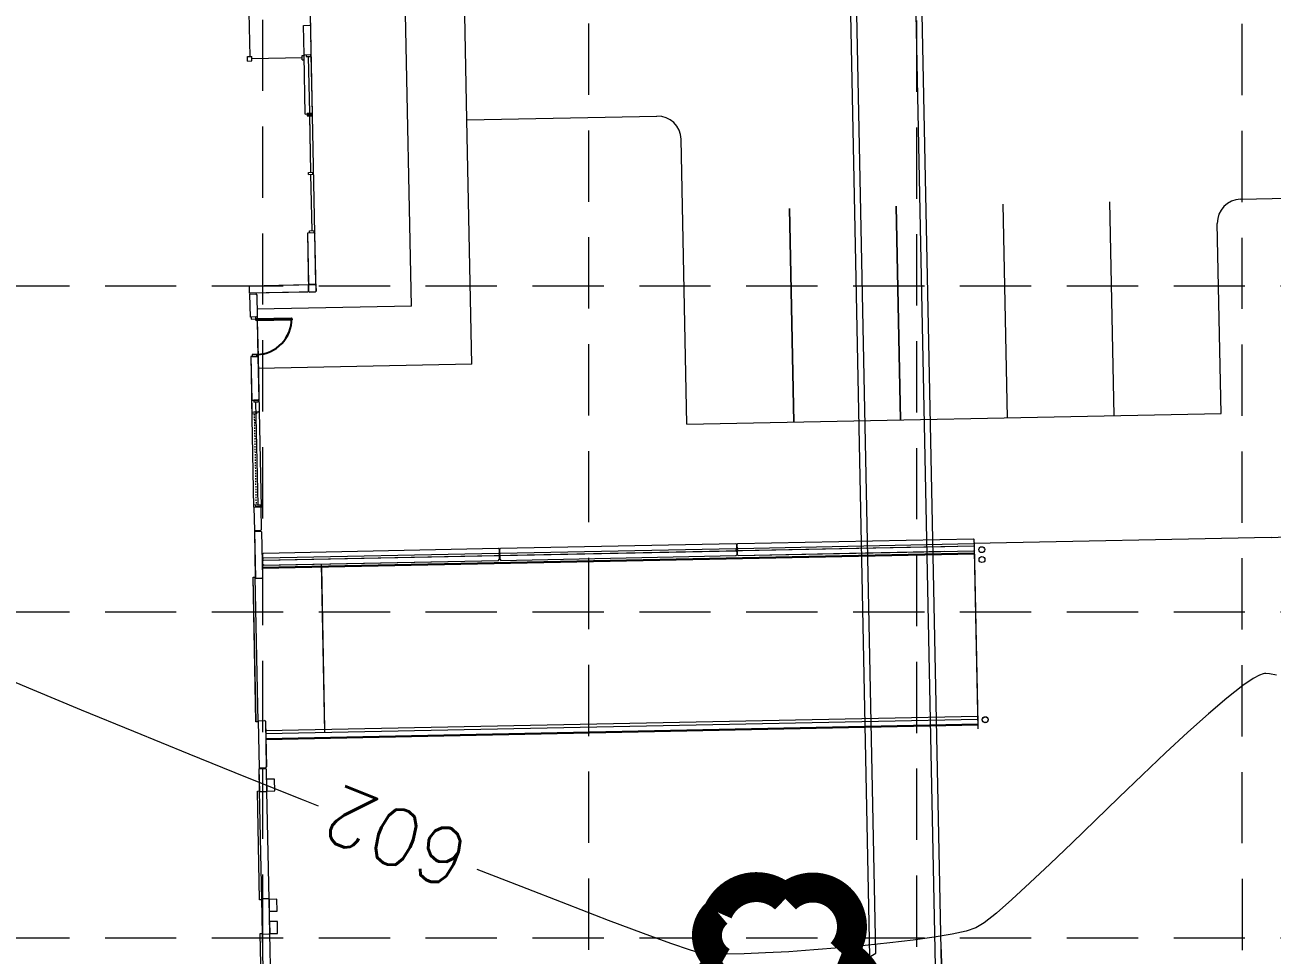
# Model space of a CAD drawing. Extents: x 2140663 to 2528301, y 336313 to 7007653.
# Drawn here: x 2528005.2 to 2528110.2, y 7007156.3 to 7007234.7 of the extents above; entities that cross this region are included whole.
import ezdxf

# ---------------------------------------------------------------- set-up
doc = ezdxf.new("R2010")
doc.units = 0
doc.header["$MEASUREMENT"] = 0
for name, pattern in [('HIDDEN', [0.375, 0.25, -0.125]), ('xdrc002ar$0$HIDDEN2', [0.1875, 0.125, -0.0625]), ('xdrc002ar$0$XR3$0$HIDDEN2', [0.1875, 0.125, -0.0625])]:
    doc.linetypes.add(name, pattern=pattern)
for name, color, linetype in [('1 EXISTING CONTOURS', 43, 'Continuous'), ('GRID', 254, 'HIDDEN'), ('LEGEND', 7, 'Continuous'), ('xdrc002ar$0$BASE1$0$ADO', 8, 'Continuous'), ('xdrc002ar$0$BASE1$0$AFL', 1, 'Continuous'), ('xdrc002ar$0$BASE1$0$AFLST', 1, 'Continuous'), ('xdrc002ar$0$BASE1$0$awa', 7, 'Continuous'), ('xdrc002ar$0$RAMP', 7, 'Continuous'), ('xdrc002ar$0$WALL-NEW', 1, 'Continuous'), ('xdrc002ar$0$WINDOWS', 8, 'Continuous'), ('xdrc002ar$0$xdrc002ar$0$C-PKNG-FACE-N', 1, 'Continuous'), ('xdrc002ar$0$xdrc002ar$0$C-PKNG-STRP-N', 6, 'Continuous'), ('xdrc002ar$0$XR3$0$BASE1$0$ADO', 3, 'Continuous'), ('xdrc002ar$0$XR3$0$BASE1$0$AFL', 1, 'Continuous'), ('xdrc002ar$0$XR3$0$BASE1$0$AFLST', 2, 'Continuous'), ('xdrc002ar$0$XR3$0$BASE1$0$awa', 4, 'Continuous'), ('xdrc002ar$0$XR3$0$RAMP', 7, 'Continuous'), ('xdrc002ar$0$XR3$0$WALL-NEW', 1, 'Continuous'), ('xdrc002ar$0$XR3$0$WINDOWS', 2, 'Continuous'), ('xdrc002STM$0$C-STRM-PIPE-N', 5, 'Continuous')]:
    doc.layers.add(name, color=color, linetype=linetype)
doc.styles.add('L200', font='simplex', dxfattribs={"height": 12})

# ---------------------------------------------------------------- blocks, each defined once
blk = doc.blocks.new('xdrc002ar$0$XR3$0$A$C228123AE')
at = {"layer": 'xdrc002ar$0$XR3$0$BASE1$0$ADO', "lineweight": 0}
for points in [[(22.61683327611536, 15.75429074559361), (22.61683327611536, 17.50429074559361), (132.6168332761154, 17.50429074559361), (132.6168332761154, 15.75429074559361)], [(166.6168332761154, 15.75429074559361), (166.6168332761154, 17.50429074559361), (276.6168332761154, 17.50429074559361), (276.6168332761154, 15.75429074559361)]]:
    blk.add_lwpolyline(points, close=True, dxfattribs=at)
at = {"layer": 'xdrc002ar$0$XR3$0$BASE1$0$AFL', "lineweight": 0}
for p, q in [((22.86683327844366, 8.004440076649189), (132.3668332770467, 8.004440076649189)), ((166.866833277978, 8.004440076649189), (276.366833276581, 8.004440076649189))]:
    blk.add_line(p, q, dxfattribs=at)
for points in [[(10.86683327844366, 8.004440078511834), (10.86683327844366, 0.004440078511834145), (22.86683327844366, 0.004440078511834145), (22.86683327844366, 8.004440078511834)], [(132.3668332770467, 8.004440078511834), (132.3668332770467, 0.004440078511834145), (144.3668332770467, 0.004440078511834145), (144.3668332770467, 8.004440078511834)], [(154.866833277978, 8.004440077580512), (154.866833277978, 0.00444007758051157), (166.866833277978, 0.00444007758051157), (166.866833277978, 8.004440077580512)], [(276.366833276581, 8.004440077580512), (276.366833276581, 0.00444007758051157), (288.366833276581, 0.00444007758051157), (288.366833276581, 8.004440077580512)]]:
    blk.add_lwpolyline(points, close=True, dxfattribs=at)
at = {"layer": 'xdrc002ar$0$XR3$0$BASE1$0$awa', "lineweight": 0}
for p, q in [((-0.008166723418980837, 15.25444007758051), (23.61683327611536, 15.25444007664919)), ((-0.008166723418980837, 15.25444007758051), (-0.008166723418980837, 8.754440076649189)), ((23.61683327658102, 8.754440076649189), (23.61683327611536, 15.25444007664919)), ((131.6168332770467, 8.754440078511834), (131.616833276581, 15.25444007851183)), ((131.6168332761154, 15.25444007758051), (167.6168332756497, 15.25444007571787)), ((167.616833276581, 8.754440076649189), (167.6168332756497, 15.25444007851183)), ((275.616833276581, 8.754440077580512), (275.6168332756497, 15.25444007758051)), ((275.6168332761154, 15.25444007664919), (299.241833276581, 15.25444007758051)), ((299.241833276581, 15.25444007758051), (299.241833276581, 8.754440077580512)), ((0.7418332765810192, 8.004440076649189), (-0.008166723418980837, 8.754440076649189)), ((0.7418332765810192, 8.004440076649189), (22.86683327658102, 8.004440076649189)), ((23.61683327658102, 8.754440076649189), (22.86683327658102, 8.004440076649189)), ((131.6168332770467, 8.754440078511834), (132.3668332770467, 8.004440078511834)), ((132.3668332770467, 8.004440078511834), (166.866833277978, 8.004440076649189)), ((166.866833276581, 8.004440076649189), (167.616833276581, 8.754440076649189)), ((276.366833276581, 8.004440077580512), (275.616833276581, 8.754440077580512)), ((276.366833276581, 8.004440077580512), (298.491833276581, 8.004440077580512)), ((299.241833276581, 8.754440077580512), (298.491833276581, 8.004440077580512))]:
    blk.add_line(p, q, dxfattribs=at)
blk = doc.blocks.new('xdrc002ar$0$XR3$0$BASE1$0$36D')
at = {"layer": 'xdrc002ar$0$XR3$0$BASE1$0$ADO'}
blk.add_lwpolyline([(-1.75, 1.000444171950221e-11), (0, 1.000444171950221e-11), (0, -35.99999999999), (-1.75, -35.99999999999)], close=True, dxfattribs=at)
blk.add_arc((0, 1.000444171950221e-11), 36, 180, 270, dxfattribs=at)
blk = doc.blocks.new('xdrc002ar$0$BASE1$0$36D')
at = {"layer": 'xdrc002ar$0$BASE1$0$ADO'}
blk.add_lwpolyline([(-1.75, 1.000444171950221e-11), (0, 1.000444171950221e-11), (0, -35.99999999999), (-1.75, -35.99999999999)], close=True, dxfattribs=at)
blk.add_arc((0, 1.000444171950221e-11), 36, 180, 270, dxfattribs=at)
blk = doc.blocks.new('A$C211968B4')
at = {"layer": 'LEGEND', "color": 170, "ltscale": 100, "const_width": 1.261430802800306}
blk.add_lwpolyline([(4.032914736308157, 6.67986492626369, 0.5205670505517462), (4.032914736308157, 6.67986492626369, 0.7651954600696135), (1.179535842966288, 5.243441569618881, 0.4178788784126488), (1.161860283929855, 2.658978256396949, 0.6649002420699669), (4.422610547859222, 2.161206842400134, 0.744833174426672), (8.10029117250815, 1.852431412786245, 0.9756416855879776), (10.39131185039878, 4.219029118306935, 0.5205670505517462), (9.820843972731382, 7.070041866973042, 0.5205670505517462), (7.729127584490925, 6.879974124021828, 0.5402640007904789), (4.032914736308157, 6.67986492626369)], format="xyb", close=True, dxfattribs=at)

msp = doc.modelspace()

# ---------------------------------------------------------------- linework, layer by layer
at = {"color": 7, "linetype": 'Continuous', "lineweight": 0}
for p, q in [((2528024.521479444, 7007192.106311521), (2528024.522749131, 7007192.04376839)), ((2528024.52345613, 7007192.106494638), (2528024.524725835, 7007192.04395151))]:
    msp.add_line(p, q, dxfattribs=at)
at = {"layer": '1 EXISTING CONTOURS', "color": 43, "lineweight": 0, "extrusion": (-0.3859414483861959, -0.9225232779814099, 0), "elevation": -7439947.686520416}
msp.add_lwpolyline([(-372216.4298574147, 602.0000000000003), (-372220.4452473409, 602.0000000000003)], dxfattribs=at)
at = {"layer": '1 EXISTING CONTOURS', "color": 43, "lineweight": 0, "extrusion": (0.210607770979445, -0.977570645428283, 0), "elevation": -6317573.989551724}
msp.add_lwpolyline([(3947172.300578995, 602), (3947172.172272278, 602)], dxfattribs=at)
at = {"layer": '1 EXISTING CONTOURS', "color": 43, "lineweight": 0, "elevation": 602}
for points in [[(2528109.708900875, 7007180.050922125), (2528109.597556439, 7007180.042403759)], [(2528108.644039811, 7007179.625181025), (2528107.76203641, 7007179.033460456)], [(2528009.965693949, 7007176.978172205), (2528005.865062615, 7007178.675831325)], [(2528014.378936241, 7007175.166190856), (2528009.965693949, 7007176.978172205)], [(2528019.021059796, 7007173.273518764), (2528014.378936241, 7007175.166190856)], [(2528023.808334916, 7007171.333787422), (2528019.021059796, 7007173.273518764)], [(2528101.260064313, 7007173.373823093), (2528099.307279409, 7007171.522820419)], [(2528097.313572826, 7007169.607987748), (2528095.3239421, 7007167.684628751)], [(2528046.991444602, 7007162.106343965), (2528043.294487472, 7007163.55709435)], [(2528091.536898365, 7007164.03354646), (2528089.829480428, 7007162.416430504)], [(2528050.891305478, 7007160.590518342), (2528046.991444602, 7007162.106343965)], [(2528054.350210042, 7007159.263053878), (2528050.891305478, 7007160.590518342)], [(2528057.284428594, 7007158.157582061), (2528054.350210042, 7007159.263053878)], [(2528059.61023144, 7007157.307734379), (2528057.284428594, 7007158.157582061)], [(2528083.283891137, 7007158.105766263), (2528081.772548232, 7007157.848400966)], [(2528062.971363889, 7007156.438991545), (2528062.101671223, 7007156.509437375)], [(2528064.212843236, 7007156.419929094), (2528062.971363889, 7007156.438991545)], [(2528065.763418295, 7007156.447933548), (2528064.212843236, 7007156.419929094)]]:
    msp.add_lwpolyline(points, dxfattribs=at)
at = {"layer": '1 EXISTING CONTOURS', "color": 43, "lineweight": 0, "extrusion": (-0.07651264623816575, -0.9970686109619705, 0), "elevation": -7180071.643941757}
msp.add_lwpolyline([(1984561.239453145, 602), (1984560.947449931, 602)], dxfattribs=at)
at = {"layer": '1 EXISTING CONTOURS', "color": 43, "lineweight": 0, "extrusion": (0.6143465862138129, -0.7890362932130781, 0), "elevation": -3975784.19725433}
msp.add_lwpolyline([(6299605.295595857, 602.0000000000003), (6299603.598433338, 602.0000000000003)], dxfattribs=at)
at = {"layer": '1 EXISTING CONTOURS', "color": 43, "lineweight": 0, "extrusion": (-0.4679731523006673, 0.883742682417103, 0), "elevation": 5009456.746626073}
msp.add_lwpolyline([(-5513370.058926265, 602), (-5513369.452458581, 602)], dxfattribs=at)
at = {"layer": '1 EXISTING CONTOURS', "color": 43, "lineweight": 0, "extrusion": (0.3422031783430801, -0.939625981298886, 0), "elevation": -5719001.301529367}
msp.add_lwpolyline([(4773356.616064485, 602.0000000000007), (4773356.305168048, 602.0000000000007)], dxfattribs=at)
at = {"layer": '1 EXISTING CONTOURS', "color": 43, "lineweight": 0, "extrusion": (0.208122592609237, 0.9781027484091893, 0), "elevation": 7379898.852163617}
msp.add_lwpolyline([(-1014399.478583447, 602.0000000000007), (-1014398.864900041, 602.0000000000007)], dxfattribs=at)
at = {"layer": '1 EXISTING CONTOURS', "color": 43, "lineweight": 0, "extrusion": (0.6481190857258167, -0.7615390014424288, 0), "elevation": -3697725.306617887}
msp.add_lwpolyline([(6466737.433770535, 602), (6466735.385241639, 602)], dxfattribs=at)
at = {"layer": '1 EXISTING CONTOURS', "color": 43, "lineweight": 0, "extrusion": (-0.6677978203071264, 0.744342710848337, 0), "elevation": 3527477.95588436}
msp.add_lwpolyline([(-6561153.7290852, 602.0000000000007), (-6561151.396894781, 602.0000000000007)], dxfattribs=at)
at = {"layer": '1 EXISTING CONTOURS', "color": 43, "lineweight": 0, "extrusion": (-0.6801032647094059, 0.7331163272848369, 0), "elevation": 3417703.287979583}
msp.add_lwpolyline([(-6618996.345183915, 602.0000000000007), (-6618993.798704425, 602.0000000000007)], dxfattribs=at)
at = {"layer": '1 EXISTING CONTOURS', "color": 43, "lineweight": 0, "extrusion": (-0.373645690987614, -0.9275715053872604, 0), "elevation": -7444237.665286096}
msp.add_lwpolyline([(-273271.2980268993, 602), (-273276.5253295493, 602)], dxfattribs=at)
at = {"layer": '1 EXISTING CONTOURS', "color": 43, "lineweight": 0, "extrusion": (-0.692696412179231, 0.7212292843153424, 0), "elevation": 3302571.982693374}
msp.add_lwpolyline([(-6677181.827449422, 602), (-6677179.06313213, 602)], dxfattribs=at)
at = {"layer": '1 EXISTING CONTOURS', "color": 43, "lineweight": 0, "extrusion": (-0.3717885454396332, -0.9283174443475044, 0), "elevation": -7444769.668762563}
msp.add_lwpolyline([(-258370.8561676512, 602.0000000000007), (-258372.2095398256, 602.0000000000007)], dxfattribs=at)
at = {"layer": '1 EXISTING CONTOURS', "color": 43, "lineweight": 0, "extrusion": (-0.6951579630873307, 0.7188570138464766, 0), "elevation": 3279726.041411557}
msp.add_lwpolyline([(-6688427.469946148, 602), (-6688424.770442219, 602)], dxfattribs=at)
at = {"layer": '1 EXISTING CONTOURS', "color": 43, "lineweight": 0, "extrusion": (-0.6929124797731456, 0.7210217024297051, 0), "elevation": 3300571.164746119}
msp.add_lwpolyline([(-6678162.831424871, 602.0000000000007), (-6678160.270494463, 602.0000000000007)], dxfattribs=at)
at = {"layer": '1 EXISTING CONTOURS', "color": 43, "lineweight": 0, "extrusion": (0.6778256538245342, -0.7352226758046455, 0), "elevation": -3438220.560011054}
msp.add_lwpolyline([(6608343.415476822, 602), (6608341.343516877, 602)], dxfattribs=at)
at = {"layer": '1 EXISTING CONTOURS', "color": 43, "lineweight": 0, "extrusion": (0.659796987952442, -0.7514438998946529, 0), "elevation": -3597463.34838785}
msp.add_lwpolyline([(6523020.265852561, 602), (6523018.543450669, 602)], dxfattribs=at)
at = {"layer": '1 EXISTING CONTOURS', "color": 43, "lineweight": 0, "extrusion": (0.5267784762582219, -0.8500026099672083, 0), "elevation": -4624362.205007156}
msp.add_lwpolyline([(5840100.264896913, 602.0000000000007), (5840099.439995084, 602.0000000000007)], dxfattribs=at)
at = {"layer": '1 EXISTING CONTOURS', "color": 43, "lineweight": 0, "extrusion": (-0.623272263498493, 0.7820049140213027, 0), "elevation": 3903946.941835824}
msp.add_lwpolyline([(-6344344.862673051, 602.0000000000003), (-6344343.558042732, 602.0000000000003)], dxfattribs=at)
at = {"layer": '1 EXISTING CONTOURS', "color": 43, "lineweight": 0, "extrusion": (0.2138398282370232, -0.9768687362484074, 0), "elevation": -6304468.788276506}
msp.add_lwpolyline([(3968016.230222675, 602.0000000000007), (3968015.008432182, 602.0000000000007)], dxfattribs=at)
at = {"layer": '1 EXISTING CONTOURS', "color": 43, "lineweight": 0, "extrusion": (0.305503889155337, -0.9521908284114923, 0), "elevation": -5899812.290351303}
msp.add_lwpolyline([(4547933.839750672, 602.0000000000003), (4547932.98590502, 602.0000000000003)], dxfattribs=at)
at = {"layer": '1 EXISTING CONTOURS', "color": 43, "lineweight": 0, "extrusion": (-0.324573476171466, -0.9458604857831683, 0), "elevation": -7448334.310714222}
msp.add_lwpolyline([(116856.0127360118, 602.0000000000007), (116854.2855706783, 602.0000000000007)], dxfattribs=at)
at = {"layer": '1 EXISTING CONTOURS', "color": 43, "lineweight": 0, "extrusion": (0.07988438004818914, -0.99680413613925, 0), "elevation": -6782809.416188844}
msp.add_lwpolyline([(3079756.811547479, 602), (3079754.6445739, 602)], dxfattribs=at)
at = {"layer": '1 EXISTING CONTOURS', "color": 43, "lineweight": 0, "extrusion": (0.0917360899190118, -0.9957833548550463, 0), "elevation": -6745694.644281154}
msp.add_lwpolyline([(3160225.15706486, 602.0000000000007), (3160222.992247493, 602.0000000000007)], dxfattribs=at)
at = {"layer": '1 EXISTING CONTOURS', "color": 43, "lineweight": 0, "extrusion": (0.1046392012328397, -0.9945102501057258, 0), "elevation": -6704153.753740393}
msp.add_lwpolyline([(3247422.880331894, 602), (3247420.780163494, 602)], dxfattribs=at)
at = {"layer": '1 EXISTING CONTOURS', "color": 43, "lineweight": 0, "extrusion": (0.1199164797567329, -0.9927839834942711, 0), "elevation": -6653435.379487077}
msp.add_lwpolyline([(3350111.011433851, 602.0000000000007), (3350109.038297731, 602.0000000000007)], dxfattribs=at)
at = {"layer": '1 EXISTING CONTOURS', "color": 43, "lineweight": 0, "extrusion": (0.139660149085809, -0.9901994964436862, 0), "elevation": -6585411.89573286}
msp.add_lwpolyline([(3481926.007921196, 602.0000000000007), (3481924.223971687, 602.0000000000007)], dxfattribs=at)
at = {"layer": '1 EXISTING CONTOURS', "color": 43, "lineweight": 0, "extrusion": (-0.2670514783651909, -0.963682265014235, 0), "elevation": -7427795.177974163}
msp.add_lwpolyline([(564977.1072536502, 602.0000000000003), (564976.2171445629, 602.0000000000003)], dxfattribs=at)
at = {"layer": '1 EXISTING CONTOURS', "color": 43, "lineweight": 0, "extrusion": (0.03934384918368294, -0.9992257310194788, 0), "elevation": -6902267.185931895}
msp.add_lwpolyline([(2801798.665383158, 602.0000000000007), (2801796.867010932, 602.0000000000007)], dxfattribs=at)
at = {"layer": '1 EXISTING CONTOURS', "color": 43, "lineweight": 0, "extrusion": (0.05504299838526851, -0.9984839850136603, 0), "elevation": -6857381.145749634}
msp.add_lwpolyline([(2909931.860734446, 602.0000000000007), (2909929.877033547, 602.0000000000007)], dxfattribs=at)
at = {"layer": '1 EXISTING CONTOURS', "color": 43, "lineweight": 0, "extrusion": (0.06802742496425875, -0.9976834515279545, 0), "elevation": -6818946.148886545}
msp.add_lwpolyline([(2998894.073771186, 602.0000000000007), (2998891.967174766, 602.0000000000007)], dxfattribs=at)
at = {"layer": 'GRID', "color": 253, "linetype": 'HIDDEN', "lineweight": 0, "ltscale": 24}
for p, q in [((2528025.314863435, 7006032.117452909), (2528025.21406728, 7007624.562990395)), ((2528052.75125109, 7006031.787906426), (2528052.67153935, 7007624.562990395)), ((2528080.45980197, 7006032.041801908), (2528080.250281271, 7007625.178615601)), ((2528107.768453324, 7006031.75605775), (2528107.707753342, 7007625.178615601)), ((2527228.947377252, 7007212.700909346), (2528272.331315909, 7007212.700909346)), ((2527228.947377252, 7007185.243437274), (2528272.331315909, 7007185.243437274)), ((2527228.947377252, 7007157.785965205), (2528272.331315909, 7007157.785965205))]:
    msp.add_line(p, q, dxfattribs=at)
at = {"layer": 'xdrc002ar$0$BASE1$0$ADO', "color": 7, "lineweight": 0}
for points in [[(2528024.268160352, 7007209.907006104), (2528024.663911984, 7007209.915040364), (2528024.660529138, 7007210.081672629), (2528024.264777507, 7007210.07363837)], [(2528024.332434426, 7007206.74099306), (2528024.728186057, 7007206.74902732), (2528024.724803211, 7007206.915659584), (2528024.32905158, 7007206.907625325)], [(2528024.332434426, 7007206.74099306), (2528024.728186057, 7007206.74902732), (2528024.724803211, 7007206.915659584), (2528024.32905158, 7007206.907625325)], [(2528024.808937922, 7007175.994342967), (2528024.66313469, 7007175.991382977), (2528024.416186933, 7007188.155538359), (2528024.561990165, 7007188.158498349)]]:
    msp.add_lwpolyline(points, close=True, dxfattribs=at)
at = {"layer": 'xdrc002ar$0$BASE1$0$ADO', "lineweight": 0}
for points in [[(2528025.113434752, 7007160.996707884), (2528024.967631519, 7007160.993747893), (2528024.781575001, 7007170.158522562), (2528024.927378234, 7007170.161482553)], [(2528025.356999649, 7007148.99918468), (2528025.211196415, 7007148.996224689), (2528025.025139897, 7007158.160999359), (2528025.170943131, 7007158.16395935)]]:
    msp.add_lwpolyline(points, close=True, dxfattribs=at)
at = {"layer": 'xdrc002ar$0$BASE1$0$AFL', "color": 7, "lineweight": 0}
for p, q in [((2528025.758699488, 7007161.030645192), (2528025.573488682, 7007170.153761794)), ((2528026.002264385, 7007149.033121988), (2528025.817053578, 7007158.15623859))]:
    msp.add_line(p, q, dxfattribs=at)
for points in [[(2528025.573488682, 7007170.153761794), (2528026.240017749, 7007170.167293177), (2528026.219720674, 7007171.167086777), (2528025.553191607, 7007171.153555394)], [(2528025.778996563, 7007160.030851591), (2528026.44552563, 7007160.044382975), (2528026.425228555, 7007161.044176575), (2528025.758699488, 7007161.030645192)], [(2528025.817053578, 7007158.15623859), (2528026.483582645, 7007158.169769973), (2528026.46328557, 7007159.169563574), (2528025.796756503, 7007159.156032191)]]:
    msp.add_lwpolyline(points, close=True, dxfattribs=at)
at = {"layer": 'xdrc002ar$0$BASE1$0$AFLST', "color": 7, "lineweight": 0}
for p, q in [((2528024.763405737, 7007210.146274008), (2528024.76805715, 7007209.917154643)), ((2528024.77101714, 7007209.771351411), (2528024.83359979, 7007206.688654498)), ((2528024.923885258, 7007202.147908754), (2528025.088799, 7007194.02458581))]:
    msp.add_line(p, q, dxfattribs=at)
at = {"layer": 'xdrc002ar$0$BASE1$0$awa', "color": 7, "lineweight": 0}
for p, q in [((2528029.622890227, 7007217.12134913), (2528029.011450148, 7007247.240123716)), ((2528028.663024485, 7007234.636710337), (2528029.204579347, 7007234.647704587)), ((2528028.713132891, 7007232.168469894), (2528028.663024485, 7007234.636710337)), ((2528029.204579347, 7007234.647704587), (2528029.268335014, 7007234.586486055)), ((2528028.713132891, 7007232.168469894), (2528029.254687754, 7007232.179464144)), ((2528029.254687754, 7007232.179464144), (2528029.315906286, 7007232.243219811)), ((2528029.017589061, 7007217.171564423), (2528029.559143924, 7007217.182558672)), ((2528029.104267335, 7007212.901965034), (2528029.017589061, 7007217.171564423)), ((2528029.559143924, 7007217.182558672), (2528029.622899591, 7007217.121340139)), ((2528029.708323542, 7007212.91352619), (2528029.62289959, 7007217.121340141)), ((2528029.648717257, 7007212.78764273), (2528024.108606559, 7007212.675291521)), ((2528024.120869343, 7007212.071251135), (2528024.108606559, 7007212.675291521)), ((2528029.104625287, 7007212.901621327), (2528029.168380954, 7007212.840402794)), ((2528029.168380954, 7007212.840402794), (2528029.647448718, 7007212.850128476)), ((2528029.70866725, 7007212.913884143), (2528029.647448718, 7007212.850128476)), ((2528029.712472924, 7007212.726424199), (2528029.648717257, 7007212.78764273)), ((2528029.712472924, 7007212.726424199), (2528029.722198634, 7007212.247355082)), ((2528029.660980102, 7007212.183599414), (2528024.120869343, 7007212.071251135)), ((2528024.121669312, 7007212.008575485), (2528024.160641041, 7007210.071524268)), ((2528024.121717801, 7007212.008576469), (2528024.663272664, 7007212.019570719)), ((2528024.727028331, 7007211.958352187), (2528024.663272664, 7007212.019570719)), ((2528024.727035453, 7007211.958001357), (2528024.763462734, 7007210.146333368)), ((2528029.660980102, 7007212.183599414), (2528029.722198634, 7007212.247355082)), ((2528024.702187204, 7007210.082518341), (2528024.160632342, 7007210.071524091)), ((2528024.763405737, 7007210.146274008), (2528024.702187204, 7007210.082518341)), ((2528024.226343077, 7007206.738839271), (2528024.321073643, 7007202.073158062)), ((2528024.769844124, 7007206.749873031), (2528024.228289261, 7007206.738878782)), ((2528024.769844124, 7007206.749873031), (2528024.228289261, 7007206.738878782)), ((2528024.83359979, 7007206.688654498), (2528024.769844124, 7007206.749873031)), ((2528024.83359979, 7007206.688654498), (2528024.769844124, 7007206.749873031)), ((2528024.831693454, 7007206.688557595), (2528024.923885258, 7007202.147908754)), ((2528024.923885258, 7007202.147908754), (2528024.862666726, 7007202.084153088)), ((2528024.321073643, 7007202.073158062), (2528024.862666726, 7007202.084153088)), ((2528024.86264098, 7007202.084152564), (2528024.487718374, 7007202.07654116)), ((2528024.48348847, 7007194.074810093), (2528025.025043333, 7007194.085804343)), ((2528024.483488471, 7007194.074810093), (2528024.523457025, 7007192.106450637)), ((2528025.025017587, 7007194.085803821), (2528024.650094981, 7007194.078192418)), ((2528025.088799, 7007194.02458581), (2528025.025043333, 7007194.085804343)), ((2528025.126229438, 7007192.181302129), (2528025.088799, 7007194.02458581)), ((2528024.523457211, 7007192.106494664), (2528025.065012074, 7007192.117488913)), ((2528024.523457297, 7007192.106450642), (2528025.06501216, 7007192.117444892)), ((2528024.524727006, 7007192.043951536), (2528025.066281869, 7007192.054945786)), ((2528024.524727007, 7007192.043951536), (2528024.605292413, 7007188.076026969)), ((2528025.126229438, 7007192.181302129), (2528025.065012074, 7007192.117488913)), ((2528025.126230692, 7007192.181200557), (2528025.06501216, 7007192.117444892)), ((2528025.130037536, 7007191.993727252), (2528025.066281869, 7007192.054945786)), ((2528025.130037536, 7007191.993727252), (2528025.208077401, 7007188.15074167)), ((2528045.06901946, 7007190.596065927), (2528045.132775126, 7007190.534847395)), ((2528045.194920572, 7007190.536109026), (2528045.256139105, 7007190.599864692)), ((2528065.064891393, 7007191.002003873), (2528065.12864706, 7007190.94078534)), ((2528065.12864706, 7007190.94078534), (2528065.138372742, 7007190.461717574)), ((2528065.190792505, 7007190.942046969), (2528065.252011037, 7007191.005802637)), ((2528065.200518187, 7007190.462979207), (2528065.190792505, 7007190.942046969)), ((2528045.081282277, 7007189.992023963), (2528045.142500808, 7007190.05577963)), ((2528045.132775126, 7007190.534847395), (2528045.142500808, 7007190.05577963)), ((2528045.204646254, 7007190.057041261), (2528045.194920572, 7007190.536109026)), ((2528045.204646254, 7007190.057041261), (2528045.268401921, 7007189.99582273)), ((2528065.07715421, 7007190.397961907), (2528065.138372742, 7007190.461717574)), ((2528065.200518187, 7007190.462979207), (2528065.264273854, 7007190.401760674)), ((2528024.605338722, 7007188.076027909), (2528025.146893585, 7007188.087022158)), ((2528025.208077401, 7007188.15074167), (2528025.146893585, 7007188.087022158)), ((2528024.848845814, 7007176.078503619), (2528025.390400677, 7007176.089497868)), ((2528024.848892123, 7007176.078504559), (2528024.929457652, 7007172.11057397)), ((2528025.454251216, 7007176.028188238), (2528025.390400677, 7007176.089497868)), ((2528025.454251216, 7007176.028188238), (2528025.532287427, 7007172.185382603)), ((2528024.929457652, 7007172.11057397), (2528025.471012515, 7007172.121568219)), ((2528025.532231048, 7007172.185323887), (2528025.471012515, 7007172.121568219))]:
    msp.add_line(p, q, dxfattribs=at)
at = {"layer": 'xdrc002ar$0$BASE1$0$awa', "color": 7, "linetype": 'Continuous', "lineweight": 0}
for p, q in [((2528025.29161032, 7007190.194559478), (2528045.069019461, 7007190.596065925)), ((2528045.256139176, 7007190.59986112), (2528065.064891394, 7007191.002003872)), ((2528065.252011037, 7007191.005802637), (2528085.091835535, 7007191.408576196)), ((2528065.264273854, 7007190.401760674), (2528082.658316995, 7007190.754881775)), ((2528085.155591214, 7007191.347357662), (2528085.091835535, 7007191.408576196)), ((2528085.165316982, 7007190.868289902), (2528085.10409846, 7007190.804534235)), ((2528085.165316982, 7007190.868289902), (2528085.155591214, 7007191.347357662)), ((2528025.230391798, 7007190.130803812), (2528025.29161032, 7007190.194559478)), ((2528025.240117566, 7007189.65173605), (2528025.230391798, 7007190.130803812)), ((2528025.303873244, 7007189.590517519), (2528025.240117566, 7007189.65173605)), ((2528025.303873244, 7007189.590517519), (2528045.081282277, 7007189.992023964)), ((2528045.268401993, 7007189.995819156), (2528065.077154212, 7007190.397961908))]:
    msp.add_line(p, q, dxfattribs=at)
at = {"layer": 'xdrc002ar$0$BASE1$0$awa', "lineweight": 0}
for p, q in [((2528024.930755416, 7007172.047355529), (2528025.472310283, 7007172.058349778)), ((2528024.970715282, 7007170.079011878), (2528024.930755416, 7007172.047355529)), ((2528025.472310283, 7007172.058349778), (2528025.536065951, 7007171.997131244)), ((2528025.573488682, 7007170.153761794), (2528025.536065951, 7007171.997131244)), ((2528025.512270149, 7007170.090006127), (2528024.970715282, 7007170.079011878)), ((2528025.573488682, 7007170.153761794), (2528025.512270149, 7007170.090006127)), ((2528025.694943821, 7007161.091863724), (2528025.153388954, 7007161.080869475)), ((2528025.214280178, 7007158.081488675), (2528025.153388955, 7007161.080869475)), ((2528025.758699488, 7007161.030645192), (2528025.694943821, 7007161.091863724)), ((2528025.817053578, 7007158.15623859), (2528025.758699488, 7007161.030645192)), ((2528025.755835045, 7007158.092482924), (2528025.214280178, 7007158.081488675)), ((2528025.755835045, 7007158.092482924), (2528025.817053578, 7007158.15623859))]:
    msp.add_line(p, q, dxfattribs=at)
at = {"layer": 'xdrc002ar$0$RAMP', "color": 7, "linetype": 'Continuous', "lineweight": 0}
for p, q in [((2528025.178877325, 7007189.587976368), (2528085.166585893, 7007190.80580281)), ((2528065.264273854, 7007190.401760674), (2528085.166585893, 7007190.80580281)), ((2528085.471041959, 7007175.808902486), (2528085.166585893, 7007190.805802809)), ((2528025.192408636, 7007188.921450878), (2528085.180117205, 7007190.139277319)), ((2528045.268401994, 7007189.995819156), (2528065.077154211, 7007190.397961908)), ((2528030.468862957, 7007175.359092374), (2528030.191469586, 7007189.022938145)), ((2528025.469802007, 7007175.257605108), (2528085.457510575, 7007176.475431548)), ((2528025.483333391, 7007174.591076045), (2528085.471041959, 7007175.808902486))]:
    msp.add_line(p, q, dxfattribs=at)
at = {"layer": 'xdrc002ar$0$WALL-NEW', "color": 7, "lineweight": 0}
for centre in [(2528085.784927676, 7007190.484957621), (2528086.075852431, 7007176.154582787)]:
    msp.add_circle(centre, 0.2499999000000001, dxfattribs=at)
at = {"layer": 'xdrc002ar$0$WINDOWS', "color": 7, "linetype": 'Continuous', "lineweight": 0}
for p, q in [((2528028.879765156, 7007232.17185274), (2528028.883148002, 7007232.005220475)), ((2528028.883148002, 7007232.005220475), (2528029.2580706, 7007232.012831878)), ((2528029.187849477, 7007227.260427879), (2528029.091438334, 7007232.009449032)), ((2528029.254687754, 7007232.179464144), (2528029.2580706, 7007232.012831878)), ((2528028.979559145, 7007227.256199322), (2528029.354481742, 7007227.263810725)), ((2528028.979559145, 7007227.256199322), (2528028.982941991, 7007227.089567056)), ((2528028.982941991, 7007227.089567056), (2528029.357864588, 7007227.097178459)), ((2528029.289334824, 7007222.26146151), (2528029.191232323, 7007227.093795613)), ((2528029.354481742, 7007227.263810725), (2528029.357864588, 7007227.097178459)), ((2528029.081044492, 7007222.257232952), (2528029.455967089, 7007222.264844355)), ((2528029.084427338, 7007222.090600687), (2528029.081044492, 7007222.257232952)), ((2528029.084427338, 7007222.090600687), (2528029.459349935, 7007222.09821209)), ((2528029.389128813, 7007217.345808092), (2528029.29271767, 7007222.094829245)), ((2528029.459349935, 7007222.09821209), (2528029.455967089, 7007222.264844355)), ((2528029.180838481, 7007217.341579534), (2528029.555761078, 7007217.349190937)), ((2528029.184221326, 7007217.174947268), (2528029.180838481, 7007217.341579534)), ((2528029.559143924, 7007217.182558672), (2528029.555761078, 7007217.349190937)), ((2528024.321035413, 7007202.07315769), (2528024.32441826, 7007201.906525425)), ((2528024.699340856, 7007201.914136828), (2528024.32441826, 7007201.906525425)), ((2528024.69595801, 7007202.080769094), (2528024.699340856, 7007201.914136828)), ((2528024.854951771, 7007194.249052616), (2528024.480029175, 7007194.241441213)), ((2528024.48341202, 7007194.074808947), (2528024.480029175, 7007194.241441213)), ((2528024.858334617, 7007194.08242035), (2528024.854951771, 7007194.249052616))]:
    msp.add_line(p, q, dxfattribs=at)
at = {"layer": 'xdrc002ar$0$WINDOWS', "color": 7, "linetype": 'xdrc002ar$0$HIDDEN2', "lineweight": 0}
msp.add_line((2528024.511816249, 7007201.910329841), (2528024.667427168, 7007194.245245629), dxfattribs=at)
at = {"layer": 'xdrc002ar$0$xdrc002ar$0$C-PKNG-FACE-N', "color": 7, "lineweight": 0}
for p, q in [((2528037.743806111, 7007210.993100021), (2528035.681777972, 7007312.556507182)), ((2528042.42643404, 7007226.675737983), (2528040.680747774, 7007312.658000591)), ((2528042.426434041, 7007226.675737983), (2528058.423130207, 7007227.000516744)), ((2528042.844269514, 7007206.095614219), (2528042.426434041, 7007226.675737983)), ((2528060.950483383, 7007201.046494328), (2528060.463315492, 7007225.041526186)), ((2528105.941193611, 7007201.959934642), (2528105.616414831, 7007217.956631612)), ((2528037.743808109, 7007210.993100061), (2528024.747648163, 7007210.729265242)), ((2528042.844269514, 7007206.095614219), (2528024.849132166, 7007205.730295247)), ((2528110.153966017, 7007191.505755255), (2528085.098208935, 7007190.997051711))]:
    msp.add_line(p, q, dxfattribs=at)
at = {"layer": 'xdrc002ar$0$xdrc002ar$0$C-PKNG-FACE-N', "color": 7, "linetype": 'Continuous', "lineweight": 0}
for p, q in [((2528107.575404606, 7007219.996816081), (2528111.574278914, 7007220.078004686)), ((2528060.950483383, 7007201.046494328), (2528105.94119361, 7007201.959934642))]:
    msp.add_line(p, q, dxfattribs=at)
at = {"layer": 'xdrc002ar$0$xdrc002ar$0$C-PKNG-FACE-N', "color": 7, "lineweight": 0}
for centre, radius, start, end in [((2528058.463727571, 7007225.000928823), 2, 1.163108677210495, 91.16310867636352), ((2528109.910381985, 7007203.503277983), 11.9999952, 271.1631084289338, 1.163108713823832)]:
    msp.add_arc(centre, radius, start, end, dxfattribs=at)
at = {"layer": 'xdrc002ar$0$xdrc002ar$0$C-PKNG-FACE-N', "color": 7, "linetype": 'Continuous', "lineweight": 0}
msp.add_arc((2528107.616001953, 7007217.997228959), 1.9999992, 91.16310880998755, 181.1631084898884, dxfattribs=at)
at = {"layer": 'xdrc002ar$0$xdrc002ar$0$C-PKNG-STRP-N', "color": 7, "lineweight": 0}
for p, q in [((2528069.948625429, 7007201.22918239), (2528069.583249304, 7007219.225466481)), ((2528069.948623399, 7007201.229282371), (2528069.583249304, 7007219.225466481)), ((2528069.583349283, 7007219.225468512), (2528069.948725409, 7007201.229184422)), ((2528078.581291369, 7007219.408152515), (2528078.946665464, 7007201.411968402)), ((2528078.946767474, 7007201.411870454), (2528078.581391349, 7007219.408154545)), ((2528087.94490952, 7007201.594558517), (2528087.579533394, 7007219.590842607)), ((2528096.943051565, 7007201.777246579), (2528096.57767544, 7007219.77353067))]:
    msp.add_line(p, q, dxfattribs=at)
at = {"layer": 'xdrc002ar$0$XR3$0$BASE1$0$ADO', "color": 7, "lineweight": 0}
for points in [[(2528024.264242528, 7007209.906783547), (2528024.659994161, 7007209.914817694), (2528024.656611362, 7007210.081449961), (2528024.260859729, 7007210.073415814)], [(2528024.328515704, 7007206.740770485), (2528024.724267337, 7007206.748804632), (2528024.720884538, 7007206.915436898), (2528024.325132905, 7007206.907402751)], [(2528024.806956666, 7007175.994159764), (2528024.661153433, 7007175.991199816), (2528024.414209125, 7007188.155355268), (2528024.560012358, 7007188.158315217)]]:
    msp.add_lwpolyline(points, close=True, dxfattribs=at)
at = {"layer": 'xdrc002ar$0$XR3$0$BASE1$0$AFLST', "color": 7, "lineweight": 0}
for p, q in [((2528024.759487979, 7007210.14605131), (2528024.764139327, 7007209.916931944)), ((2528024.767099276, 7007209.771128709), (2528024.829681053, 7007206.68843178))]:
    msp.add_line(p, q, dxfattribs=at)
at = {"layer": 'xdrc002ar$0$XR3$0$BASE1$0$awa', "color": 7, "linetype": 'xdrc002ar$0$XR3$0$HIDDEN2', "lineweight": 0}
msp.add_line((2528029.314522529, 7007232.118030622), (2528029.007524891, 7007247.239881051), dxfattribs=at)
at = {"layer": 'xdrc002ar$0$XR3$0$BASE1$0$awa', "color": 7, "lineweight": 0}
for p, q in [((2528028.710489926, 7007232.105758985), (2528028.771708477, 7007232.169514635)), ((2528028.810705339, 7007227.169278082), (2528028.710489926, 7007232.105758985)), ((2528028.721484022, 7007231.564204118), (2528028.710489926, 7007232.105758985)), ((2528028.771708476, 7007232.169514635), (2528029.250776242, 7007232.17924018)), ((2528029.250776242, 7007232.17924018), (2528029.314531892, 7007232.11802163)), ((2528029.413469764, 7007227.244018462), (2528029.314522529, 7007232.118030622)), ((2528028.810705339, 7007227.169278082), (2528029.352260205, 7007227.180272178)), ((2528029.352260205, 7007227.180272178), (2528029.413478755, 7007227.244027827)), ((2528029.013673263, 7007217.171342093), (2528029.555228129, 7007217.182336189)), ((2528029.113888676, 7007212.23486121), (2528029.013673263, 7007217.171342093)), ((2528029.555228129, 7007217.182336189), (2528029.618983779, 7007217.121117639)), ((2528029.717970151, 7007212.245177672), (2528029.618983778, 7007217.12111764)), ((2528029.042695318, 7007212.775193971), (2528024.106284871, 7007212.675101395)), ((2528024.117278968, 7007212.133546529), (2528024.106284871, 7007212.675101395)), ((2528029.042695318, 7007212.775193971), (2528029.053689414, 7007212.233639104)), ((2528024.117278968, 7007212.133546529), (2528024.181034617, 7007212.072327978)), ((2528024.119395925, 7007212.00838634), (2528024.660950791, 7007212.019380435)), ((2528024.119395925, 7007212.00838634), (2528024.156723262, 7007210.071301741)), ((2528028.992470863, 7007212.169883454), (2528024.181034617, 7007212.072327978)), ((2528024.724706441, 7007211.958161886), (2528024.660950791, 7007212.019380435)), ((2528024.722719832, 7007211.960069438), (2528024.759544977, 7007210.146110671)), ((2528028.992470863, 7007212.169883454), (2528029.053689414, 7007212.233639104)), ((2528029.11583486, 7007212.234900719), (2528029.179590509, 7007212.173682169)), ((2528029.179590509, 7007212.173682169), (2528029.658658275, 7007212.183407716)), ((2528029.717970151, 7007212.245177672), (2528029.658658275, 7007212.183407716)), ((2528024.698269429, 7007210.08229566), (2528024.156714563, 7007210.071301565)), ((2528024.759487979, 7007210.14605131), (2528024.698269429, 7007210.08229566)), ((2528024.765925404, 7007206.749650331), (2528024.224370537, 7007206.738656236)), ((2528024.224370537, 7007206.738656236), (2528024.298802988, 7007203.072768597)), ((2528024.829681053, 7007206.68843178), (2528024.765925404, 7007206.749650331)), ((2528024.829720899, 7007206.688374386), (2528024.901614625, 7007203.147519118)), ((2528024.901614625, 7007203.147519118), (2528024.840396075, 7007203.083763469)), ((2528024.298802988, 7007203.072768597), (2528024.840396075, 7007203.083763469)), ((2528024.840370328, 7007203.083762946), (2528024.46544772, 7007203.076151648)), ((2528024.48151234, 7007194.074626983), (2528025.023067207, 7007194.085621079)), ((2528024.481512342, 7007194.074626983), (2528024.521480337, 7007192.106267516)), ((2528025.02304146, 7007194.085620556), (2528024.648118852, 7007194.07800926)), ((2528025.086822856, 7007194.024402529), (2528025.023067207, 7007194.085621079)), ((2528025.124252771, 7007192.181118836), (2528025.086822856, 7007194.024402529)), ((2528024.521480523, 7007192.106311543), (2528025.063035389, 7007192.117305639)), ((2528024.521480609, 7007192.10626752), (2528025.063035475, 7007192.117261617)), ((2528024.5227503, 7007192.043768413), (2528025.064305167, 7007192.054762509)), ((2528024.522750301, 7007192.043768413), (2528024.603314583, 7007188.075843823)), ((2528025.124252771, 7007192.181118836), (2528025.063035389, 7007192.117305639)), ((2528025.124254026, 7007192.181017266), (2528025.063035475, 7007192.117261617)), ((2528025.128060816, 7007191.993543959), (2528025.064305167, 7007192.054762509)), ((2528025.128060816, 7007191.993543959), (2528025.206099591, 7007188.150558353)), ((2528065.071264677, 7007190.590485066), (2528065.135020326, 7007190.529266515)), ((2528065.197165772, 7007190.530528127), (2528065.258384323, 7007190.594283776)), ((2528045.075392701, 7007190.184549217), (2528045.13914835, 7007190.123330667)), ((2528045.087655346, 7007189.58050725), (2528045.148873897, 7007189.644262899)), ((2528045.139148351, 7007190.123330667), (2528045.148873897, 7007189.644262899)), ((2528045.201293796, 7007190.124592279), (2528045.262512347, 7007190.188347929)), ((2528045.211019343, 7007189.645524514), (2528045.201293796, 7007190.124592279)), ((2528045.211019343, 7007189.645524514), (2528045.274774992, 7007189.584305963)), ((2528065.083527322, 7007189.986443097), (2528065.144745873, 7007190.050198746)), ((2528065.135020327, 7007190.529266515), (2528065.144745873, 7007190.050198746)), ((2528065.206891319, 7007190.051460361), (2528065.197165773, 7007190.530528127)), ((2528065.206891319, 7007190.051460361), (2528065.270646968, 7007189.990241812)), ((2528024.603360891, 7007188.075844765), (2528025.144915757, 7007188.086838861)), ((2528025.206099591, 7007188.150558353), (2528025.144915757, 7007188.086838861)), ((2528024.846864582, 7007176.078320405), (2528025.388419448, 7007176.089314501)), ((2528024.846910892, 7007176.078321345), (2528024.927475295, 7007172.110390734)), ((2528025.45226997, 7007176.028004854), (2528025.388419448, 7007176.089314501)), ((2528025.45226997, 7007176.028004854), (2528025.530305091, 7007172.185199195)), ((2528024.927475295, 7007172.110390734), (2528025.469030161, 7007172.121384829)), ((2528025.530248712, 7007172.185140479), (2528025.469030161, 7007172.121384829))]:
    msp.add_line(p, q, dxfattribs=at)
at = {"layer": 'xdrc002ar$0$XR3$0$BASE1$0$awa', "color": 7, "linetype": 'Continuous', "lineweight": 0}
for p, q in [((2528045.262512347, 7007190.188347929), (2528065.071264678, 7007190.590485065)), ((2528065.258384323, 7007190.594283776), (2528085.098208935, 7007190.997051711)), ((2528085.161964595, 7007190.935833161), (2528085.098208935, 7007190.997051711)), ((2528085.171690227, 7007190.456765396), (2528085.161964595, 7007190.935833161)), ((2528025.236764908, 7007189.719292726), (2528025.297983447, 7007189.783048376)), ((2528025.24649054, 7007189.240224961), (2528025.236764908, 7007189.719292726)), ((2528025.297983447, 7007189.783048376), (2528045.075392702, 7007190.184549216)), ((2528025.3102462, 7007189.179006411), (2528045.087655348, 7007189.580507251)), ((2528045.274774992, 7007189.584305963), (2528065.083527324, 7007189.9864431)), ((2528065.270646968, 7007189.990241812), (2528082.664690209, 7007190.34335798)), ((2528085.171690227, 7007190.456765396), (2528085.110471688, 7007190.393009746)), ((2528025.3102462, 7007189.179006411), (2528025.24649054, 7007189.240224961))]:
    msp.add_line(p, q, dxfattribs=at)
at = {"layer": 'xdrc002ar$0$XR3$0$RAMP', "color": 7, "linetype": 'Continuous', "lineweight": 0}
for p, q in [((2528025.185250208, 7007189.17646887), (2528045.087655348, 7007189.580507251)), ((2528025.188846285, 7007188.999330799), (2528085.176555199, 7007190.217140233)), ((2528045.274774992, 7007189.584305963), (2528065.083527324, 7007189.986443098)), ((2528065.270646968, 7007189.990241812), (2528085.172959121, 7007190.394278303)), ((2528085.477411008, 7007175.397374321), (2528085.172959049, 7007190.394281875)), ((2528030.472062358, 7007175.103706267), (2528030.184311187, 7007189.27795472)), ((2528025.473001379, 7007175.002220416), (2528085.460710293, 7007176.22002985)), ((2528025.483149775, 7007174.502323617), (2528085.470858688, 7007175.72013305))]:
    msp.add_line(p, q, dxfattribs=at)
at = {"layer": 'xdrc002ar$0$XR3$0$WALL-NEW', "color": 7, "lineweight": 0}
for centre in [(2528085.79993179, 7007189.648282284), (2528086.07359053, 7007176.168208679)]:
    msp.add_circle(centre, 0.2499999, dxfattribs=at)
at = {"layer": 'xdrc002ar$0$XR3$0$WINDOWS', "color": 7, "linetype": 'Continuous', "lineweight": 0}
for p, q in [((2528024.027319844, 7007236.990876631), (2528024.12838096, 7007232.012737672)), ((2528023.940982969, 7007232.008933309), (2528024.315905569, 7007232.016544605)), ((2528023.948594267, 7007231.634010709), (2528023.940982969, 7007232.008933309)), ((2528023.948594267, 7007231.634010709), (2528024.323516866, 7007231.641622005)), ((2528024.323516866, 7007231.641622006), (2528024.315905569, 7007232.016544605)), ((2528024.319288368, 7007231.849912339), (2528028.547240458, 7007231.935743921)), ((2528028.54385766, 7007232.102376186), (2528028.710489926, 7007232.105758985)), ((2528028.551468957, 7007231.727453587), (2528028.54385766, 7007232.102376186)), ((2528028.551468957, 7007231.727453587), (2528028.718101223, 7007231.730836385)), ((2528028.977337605, 7007227.17266088), (2528028.980720404, 7007227.006028613)), ((2528028.980720404, 7007227.006028613), (2528029.355643004, 7007227.013639911)), ((2528029.285420501, 7007222.261237528), (2528029.189010737, 7007227.010257112)), ((2528029.352260205, 7007227.180272178), (2528029.355643004, 7007227.013639911)), ((2528029.077130168, 7007222.257009028), (2528029.452052767, 7007222.264620326)), ((2528029.080512966, 7007222.090376763), (2528029.077130168, 7007222.257009028)), ((2528029.080512966, 7007222.090376763), (2528029.455435566, 7007222.09798806)), ((2528029.385213064, 7007217.345585657), (2528029.2888033, 7007222.094605261)), ((2528029.455435566, 7007222.09798806), (2528029.452052767, 7007222.264620326)), ((2528029.176922731, 7007217.341357159), (2528029.551845331, 7007217.348968456)), ((2528029.18030553, 7007217.174724893), (2528029.176922731, 7007217.341357159)), ((2528029.555228129, 7007217.182336189), (2528029.551845331, 7007217.348968456)), ((2528024.481512342, 7007194.074626983), (2528024.298841215, 7007203.072769373)), ((2528024.46544772, 7007203.076151648), (2528024.468830519, 7007202.909519382)), ((2528024.843753119, 7007202.917130679), (2528024.468830519, 7007202.909519382)), ((2528024.832134044, 7007194.248445889), (2528024.656228514, 7007202.913323744)), ((2528024.84037032, 7007203.083762946), (2528024.843753119, 7007202.917130679)), ((2528025.019658653, 7007194.252252823), (2528024.644736053, 7007194.244641527)), ((2528024.648118852, 7007194.07800926), (2528024.644736053, 7007194.244641527)), ((2528025.023041452, 7007194.085620556), (2528025.019658653, 7007194.252252823))]:
    msp.add_line(p, q, dxfattribs=at)
at = {"layer": 'xdrc002STM$0$C-STRM-PIPE-N', "color": 5, "lineweight": 0}
for p, q in [((2528076.368440306, 7007156.209373553), (2528073.104163761, 7007316.988482729)), ((2528076.86247756, 7007156.508138549), (2528073.604060741, 7007316.99863207)), ((2528083.528457773, 7007074.502480458), (2528078.774899865, 7007308.634851198)), ((2528084.028354756, 7007074.512629799), (2528079.28065657, 7007308.356384883)), ((2528070.753985487, 7007152.814077838), (2528076.86247756, 7007156.50813855))]:
    msp.add_line(p, q, dxfattribs=at)
msp.add_lwpolyline([(2528082.357265085, 7007156.820701804), (2528082.418161133, 7007153.821319923)], dxfattribs=at)

# ---------------------------------------------------------------- block references
at = {"linetype": 'Continuous', "lineweight": 0, "xscale": 2, "yscale": 2, "zscale": 2, "rotation": 90}
msp.add_blockref('A$C211968B4', (2528077.684859259, 7007140.302129295), dxfattribs=at)
at = {"layer": 'xdrc002ar$0$BASE1$0$ADO', "color": 7, "lineweight": 0, "xscale": 0.08333330060098763, "yscale": 0.08333330060098731, "zscale": 0.08333330000000001, "rotation": 91.16301703732765}
msp.add_blockref('xdrc002ar$0$BASE1$0$36D', (2528024.663911984, 7007209.915040364), dxfattribs=at)
at = {"layer": 'xdrc002ar$0$XR3$0$BASE1$0$ADO', "color": 7, "lineweight": 0, "xscale": 0.08333330000000119, "yscale": 0.08333329999999961, "zscale": 0.08333330000000001, "rotation": 91.1630006841798}
msp.add_blockref('xdrc002ar$0$XR3$0$BASE1$0$36D', (2528024.659994161, 7007209.914817695), dxfattribs=at)
at = {"layer": 'xdrc002ar$0$XR3$0$BASE1$0$awa', "color": 7, "linetype": 'Continuous', "lineweight": 0, "xscale": 0.08333330000000119, "yscale": 0.08333329999999961, "zscale": 0.08333330000000001, "rotation": 91.1630006841798}
msp.add_blockref('xdrc002ar$0$XR3$0$A$C228123AE', (2528026.705851431, 7007147.14130101), dxfattribs=at)

# ---------------------------------------------------------------- texts
at = {"layer": '1 EXISTING CONTOURS', "color": 43, "lineweight": 0, "insert": (2528041.286730646, 7007161.758081729, 602), "char_height": 4.8, "width": 18.4, "attachment_point": 1, "rotation": 158.29304130180037, "style": 'L200'}
msp.add_mtext('\\Ftxt.shx;\\W1.0000000000;\\T1.0000000000;\\o\\l602', dxfattribs=at)

doc.saveas('drawing.dxf')
